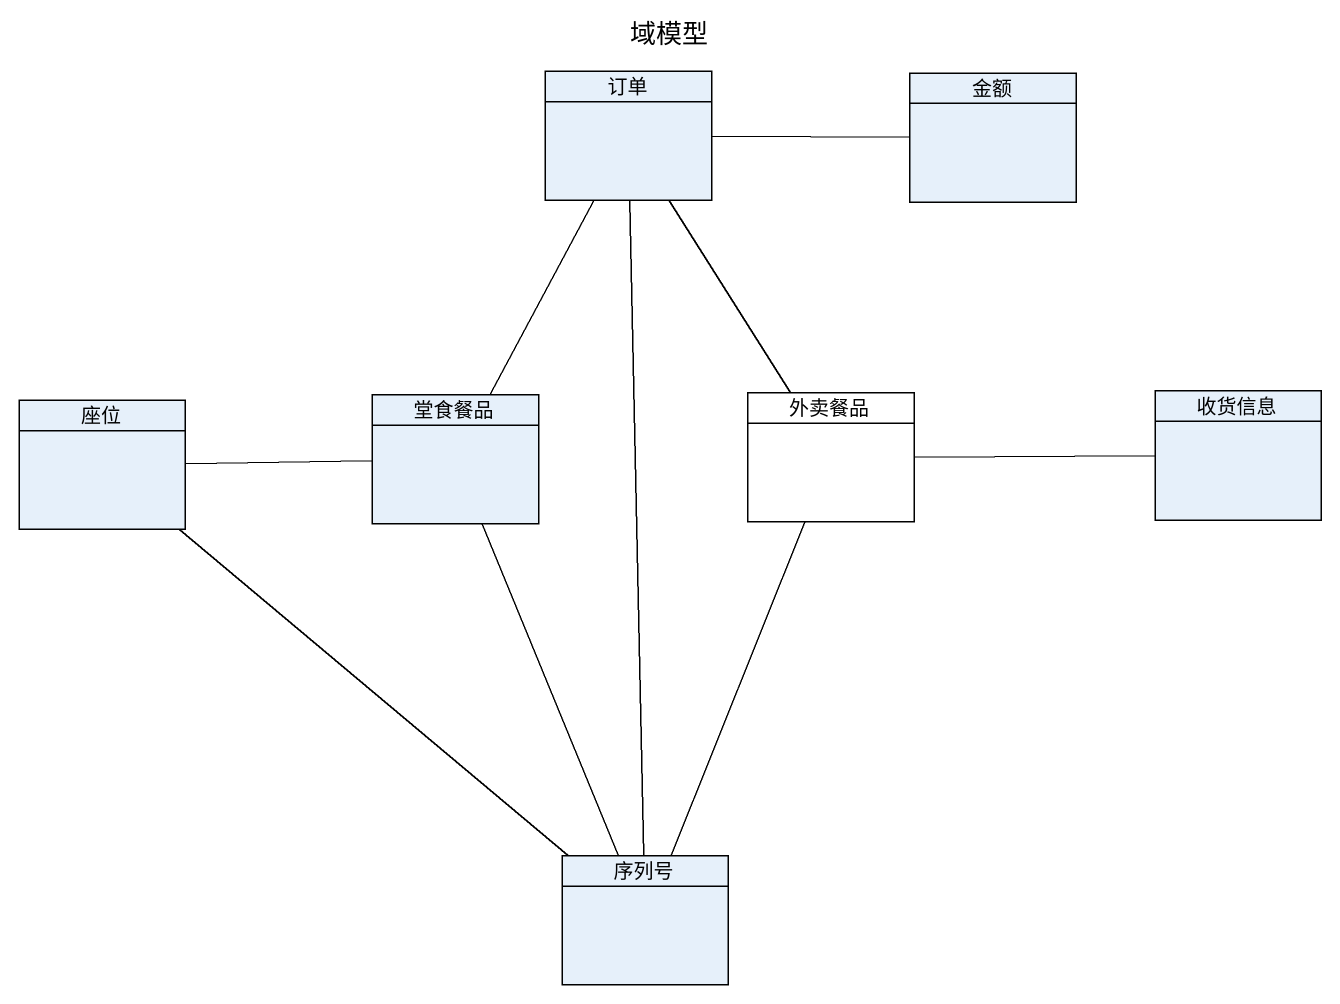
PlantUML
@startuml
title 域模型
hide circle
hide empty members
class 订单
class 金额
class 座位
class 堂食餐品
class 外卖餐品 #FFFFFF
class 收货信息
class 序列号
订单 -- 序列号
金额 -left- 订单
座位 -right- 堂食餐品
堂食餐品 -up- 订单
外卖餐品 -up- 订单
外卖餐品 -right- 收货信息
序列号 -up- 座位
序列号 -up- 堂食餐品
序列号 -up- 外卖餐品
@enduml
